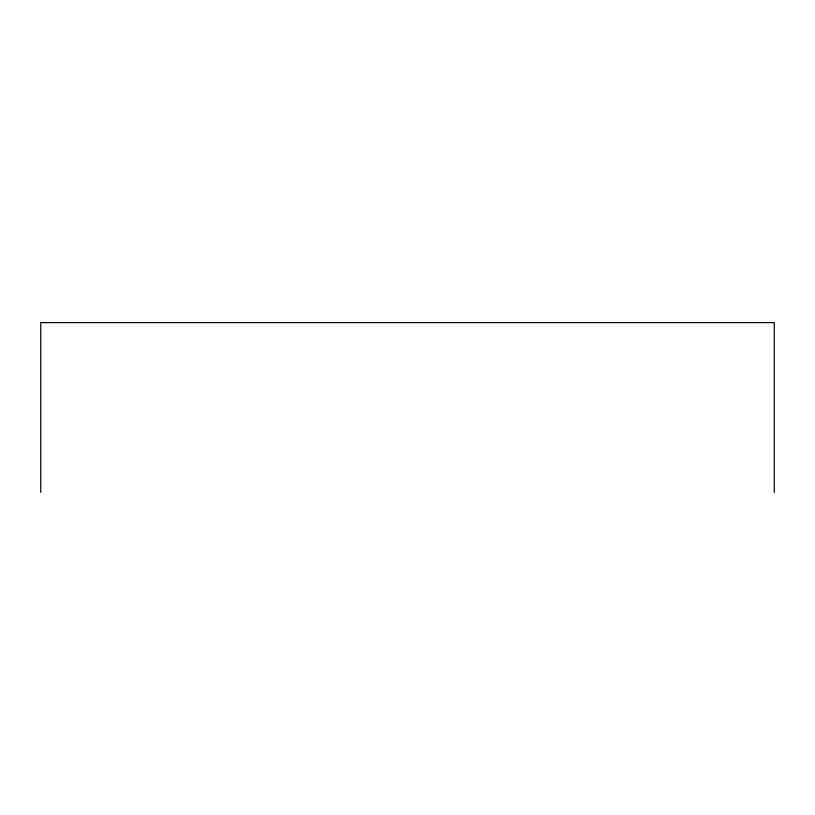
<?xml version="1.0" encoding="UTF-8"?>
<svg xmlns="http://www.w3.org/2000/svg" width="815" height="815" viewBox="0 0 815 815"><rect width="100%" height="100%" fill="white"/><g stroke="black" fill="none" stroke-linecap="round" stroke-linejoin="round"><path stroke-width="1.22" d="M774.25 492.392L774.25 322.608L40.75 322.608L40.75 492.392"/></g></svg>
